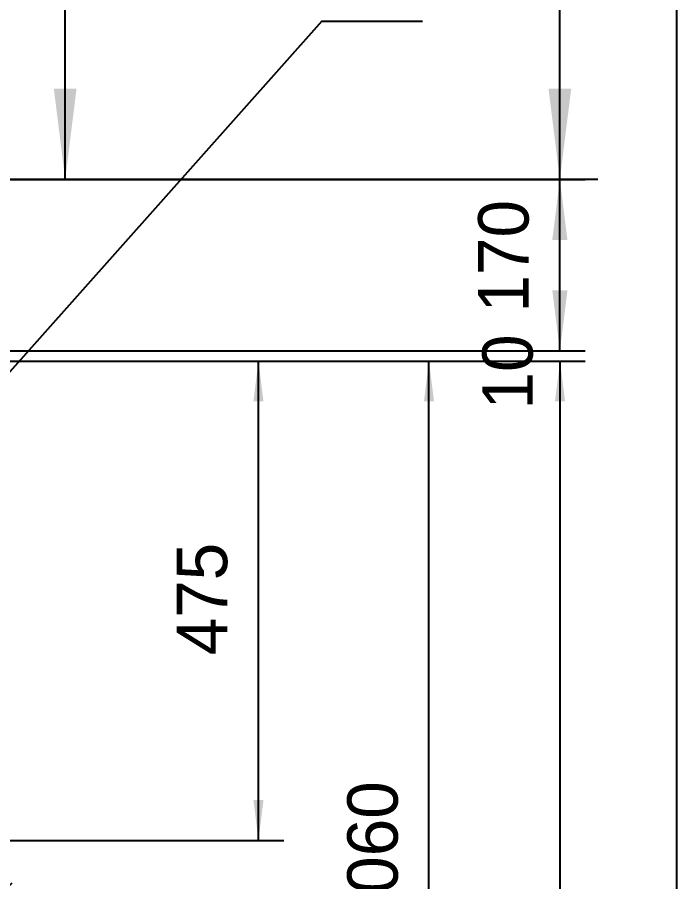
# Model space of a CAD drawing. Extents: x -1610 to 598, y -220 to 621.
# Drawn here: x 223.2 to 288.6, y 350.9 to 436.5 of the extents above; entities that cross this region are included whole.
import ezdxf

# ---------------------------------------------------------------- set-up
doc = ezdxf.new("R2010")
doc.units = 0
doc.layers.get('0').update_dxf_attribs({"linetype": 'CONTINUOUS'})
doc.layers.add('1', color=7, linetype='CONTINUOUS')
doc.styles.add('STYLE1', font='cadt_en.shx', dxfattribs={"width": 2.145643, "bigfont": 'cadt_hz.shx'})

# ---------------------------------------------------------------- blocks, each defined once
blk = doc.blocks.new('*U13')
for p, q in [((218.961, 353.362), (219.774, 354.175)), ((219.694, 351.974), (220.41, 352.69)), ((220.765, 350.923), (221.482, 351.641)), ((222.012, 350.049), (222.73, 350.767)), ((223.156, 349.072), (223.864, 349.78)), ((223.978, 347.773), (224.729, 348.523)), ((224.385, 346.058), (225.278, 346.951)), ((224.424, 343.976), (225.393, 344.945, 1))]:
    blk.add_line(p, q)
blk = doc.blocks.new('*D76')
for p, q in [((172.518, 402.476), (266.537, 402.476)), ((264.037, 296.476), (264.037, 402.476))]:
    blk.add_line(p, q)
blk.add_solid([(264.037, 402.476), (264.537, 398.476), (263.537, 398.476)])
at = {"style": 'STYLE1'}
blk.add_text('1060', height=5, rotation=90, dxfattribs=at).set_placement((260.941, 345.962))
blk = doc.blocks.new('*D81')
for p, q in [((154.831, 494.176), (231.74, 494.176)), ((227.99, 420.476), (227.99, 494.176))]:
    blk.add_line(p, q)
for points in [[(227.99, 494.176), (229.115, 485.176), (226.865, 485.176)], [(227.99, 420.476), (226.865, 429.476), (229.115, 429.476)]]:
    blk.add_solid(points)
at = {"style": 'STYLE1'}
blk.add_text('737', height=5, rotation=90, dxfattribs=at).set_placement((224.18, 447.191))
blk = doc.blocks.new('*D82')
for p, q in [((171.026, 420.476), (279.503, 420.476)), ((277.003, 403.476), (277.003, 420.476)), ((181.126, 403.476), (279.503, 403.476))]:
    blk.add_line(p, q)
for points in [[(277.003, 420.476), (277.753, 414.476), (276.253, 414.476)], [(277.003, 403.476), (276.253, 409.476), (277.753, 409.476)]]:
    blk.add_solid(points)
at = {"style": 'STYLE1'}
blk.add_text('170', height=5, rotation=90, dxfattribs=at).set_placement((273.908, 407.288))
blk = doc.blocks.new('*D83')
for p, q in [((277.003, 420.476), (277.003, 559.676)), ((280.753, 420.476), (149.375, 420.476))]:
    blk.add_line(p, q)
blk.add_solid([(277.003, 420.476), (275.878, 429.476), (278.128, 429.476)])
blk = doc.blocks.new('*D84')
for p, q in [((172.518, 402.476), (249.641, 402.476)), ((247.141, 354.976), (247.141, 402.476)), ((220.318, 354.976), (249.641, 354.976))]:
    blk.add_line(p, q)
for points in [[(247.141, 402.476), (247.641, 398.476), (246.641, 398.476)], [(247.141, 354.976), (246.641, 358.976), (247.641, 358.976)]]:
    blk.add_solid(points)
at = {"style": 'STYLE1'}
blk.add_text('475', height=5, rotation=90, dxfattribs=at).set_placement((244.045, 373.313))
blk = doc.blocks.new('*D86')
for p, q in [((184.538, 402.476), (279.522, 402.476)), ((277.022, 177.476), (277.022, 402.476))]:
    blk.add_line(p, q)
blk.add_solid([(277.022, 402.476), (277.522, 398.476), (276.522, 398.476)])
blk = doc.blocks.new('*D163')
blk.add_line((288.58, 168.976), (288.58, 559.676))

msp = doc.modelspace()

# ---------------------------------------------------------------- linework, layer by layer
msp.add_line((253.4072, 436.15831), (193.60148, 368.9986))
at = {"layer": '1'}
msp.add_line((253.4072, 436.15831), (263.4072, 436.15831, 1), dxfattribs=at)

# ---------------------------------------------------------------- block references
for name in ['*D83', '*D163', '*D81', '*D82', '*D86', '*D76', '*D84', '*U13']:
    msp.add_blockref(name, (0, 0))

# ---------------------------------------------------------------- texts
at = {"style": 'STYLE1'}
msp.add_text('10', height=5, rotation=90, dxfattribs=at).set_placement((274.31563, 397.67865))

doc.saveas('drawing.dxf')
